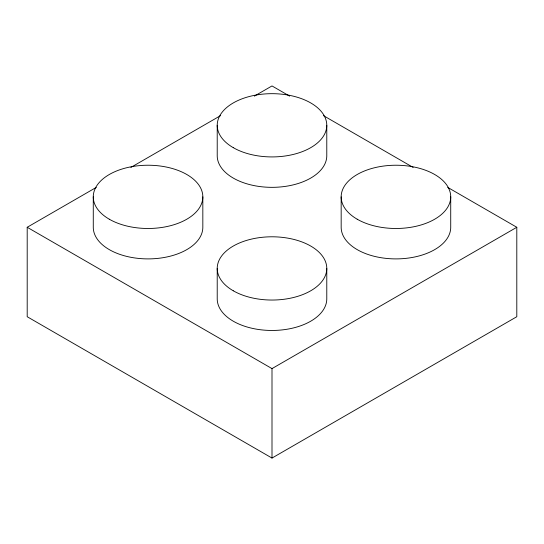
<?xml version="1.0" encoding="UTF-8"?>
<svg xmlns="http://www.w3.org/2000/svg" width="544" height="544" viewBox="0 0 544 544"><rect width="100%" height="100%" fill="white"/><g stroke="black" fill="none" stroke-linecap="round" stroke-linejoin="round"><path stroke-width="0.82" d="M447.698 187.374L516.8 227.276L516.8 316.724L272 458.062L27.2 316.724L27.2 227.276L96.302 187.374M130.852 167.43L220.538 115.648M254.354 96.125L272 85.938L289.646 96.125M27.2 227.276L272 368.608L516.8 227.276M323.462 115.648L413.148 167.43M450.724 196.86L450.724 227.276A54.781 31.627 0 0 1 395.95 258.896A54.781 31.627 0 0 1 341.17 227.276L341.17 196.86M326.781 125.297L326.781 155.713A54.781 31.627 0 0 1 272 187.34A54.781 31.627 0 0 1 217.219 155.713L217.219 125.297M326.781 268.423L326.781 298.833A54.781 31.627 0 0 1 272 330.46A54.781 31.627 0 0 1 217.219 298.833L217.219 268.423M272 368.608L272 458.062M202.83 196.86L202.83 227.276A54.781 31.627 0 0 1 148.05 258.896A54.781 31.627 0 0 1 93.276 227.276L93.276 196.86M233.267 290.782A54.781 31.627 0 0 0 324.911 276.604A54.781 31.627 0 0 0 257.822 237.871A54.781 31.627 0 0 0 233.267 290.782M109.317 219.225A54.781 31.627 0 0 0 200.96 205.047A54.781 31.627 0 0 0 133.872 166.308A54.781 31.627 0 0 0 109.317 219.225M233.267 147.662A54.781 31.627 0 0 0 324.911 133.484A54.781 31.627 0 0 0 257.822 94.751A54.781 31.627 0 0 0 233.267 147.662M357.218 219.225A54.781 31.627 0 0 0 448.861 205.047A54.781 31.627 0 0 0 381.772 166.308A54.781 31.627 0 0 0 357.218 219.225"/></g></svg>
